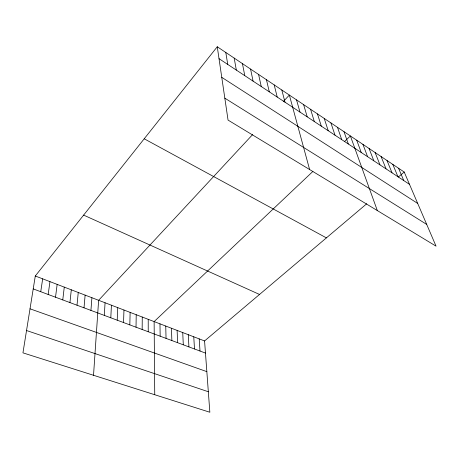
<?xml version="1.0" encoding="UTF-8"?>
<svg xmlns="http://www.w3.org/2000/svg" width="459" height="459" viewBox="0 0 459 459"><rect width="100%" height="100%" fill="white"/><g stroke="black" fill="none" stroke-linecap="round" stroke-linejoin="round"><path stroke-width="0.69" d="M142.158 329.487L142.256 317.037M136.025 327.204L136.22 314.725M129.822 324.892L130.126 312.384M123.551 322.557L123.959 310.02M117.211 320.193L117.728 307.633M110.803 317.806L111.428 305.212M104.319 315.39L105.059 302.768M93.527 375.284L98.622 300.301L252.668 134.533M90.928 310.404L91.909 297.725M84.014 307.828L85.122 295.12M77.014 305.224L78.248 292.486M69.934 302.584L71.3 289.818M62.768 299.916L64.271 287.122M55.516 297.214L57.157 284.391M48.172 294.477L49.956 281.631M40.742 291.712L42.67 278.837M217.262 46.755L228.048 120.092L436.05 246.167L404.218 172.039L217.262 46.755L35.291 276.002L22.95 352.856L209.849 412.245L204.571 340.945L366.752 203.739M283.323 101.542L289.348 95.065L309.607 169.526M312.883 171.442L154.126 321.593L154.74 394.734M344.359 141.676L350.389 135.967L377.327 210.572M398.246 177.094L404.218 172.039M26.536 330.526L208.334 391.745M30.024 308.815L206.848 371.647M33.22 288.906L205.471 353.069M35.291 276.002L204.571 340.945M83.63 215.11L259.524 294.454M144.206 138.79L326.395 237.877M224.824 98.163L426.715 224.422M221.76 77.342L417.707 203.452M219.012 58.66L409.508 184.352M398.555 168.241L403.759 180.559M392.812 164.397L397.936 176.715M387 160.501L392.032 172.819M381.102 156.548L386.042 168.872M375.129 152.543L379.977 164.867M369.07 148.487L373.821 160.805M362.931 144.367L367.584 156.691M356.706 140.196L361.256 152.514M343.992 131.676L348.324 143.983M337.497 127.327L341.72 139.622M330.91 122.914L335.018 135.204M324.232 118.439L328.219 130.717M317.456 113.901L321.317 126.162M310.582 109.294L314.317 121.543M303.611 104.618L307.209 116.85M296.531 99.878L299.991 112.094M281.832 90.027L284.999 102.202M274.201 84.915L277.213 97.061M266.45 79.717L269.295 91.84M258.578 74.444L261.257 86.533M250.574 69.079L253.081 81.14M242.45 63.635L244.773 75.66M234.188 58.098L236.328 70.089M225.794 52.475L227.744 64.421M199.195 338.885L200.009 351.037M193.761 336.797L194.496 348.978M188.276 334.697L188.924 346.906M182.734 332.568L183.296 344.807M177.128 330.417L177.604 342.689M171.465 328.248L171.855 340.544M165.745 326.051L166.043 338.381M159.967 323.836L160.168 336.195M148.223 319.326L148.228 331.748"/></g></svg>
